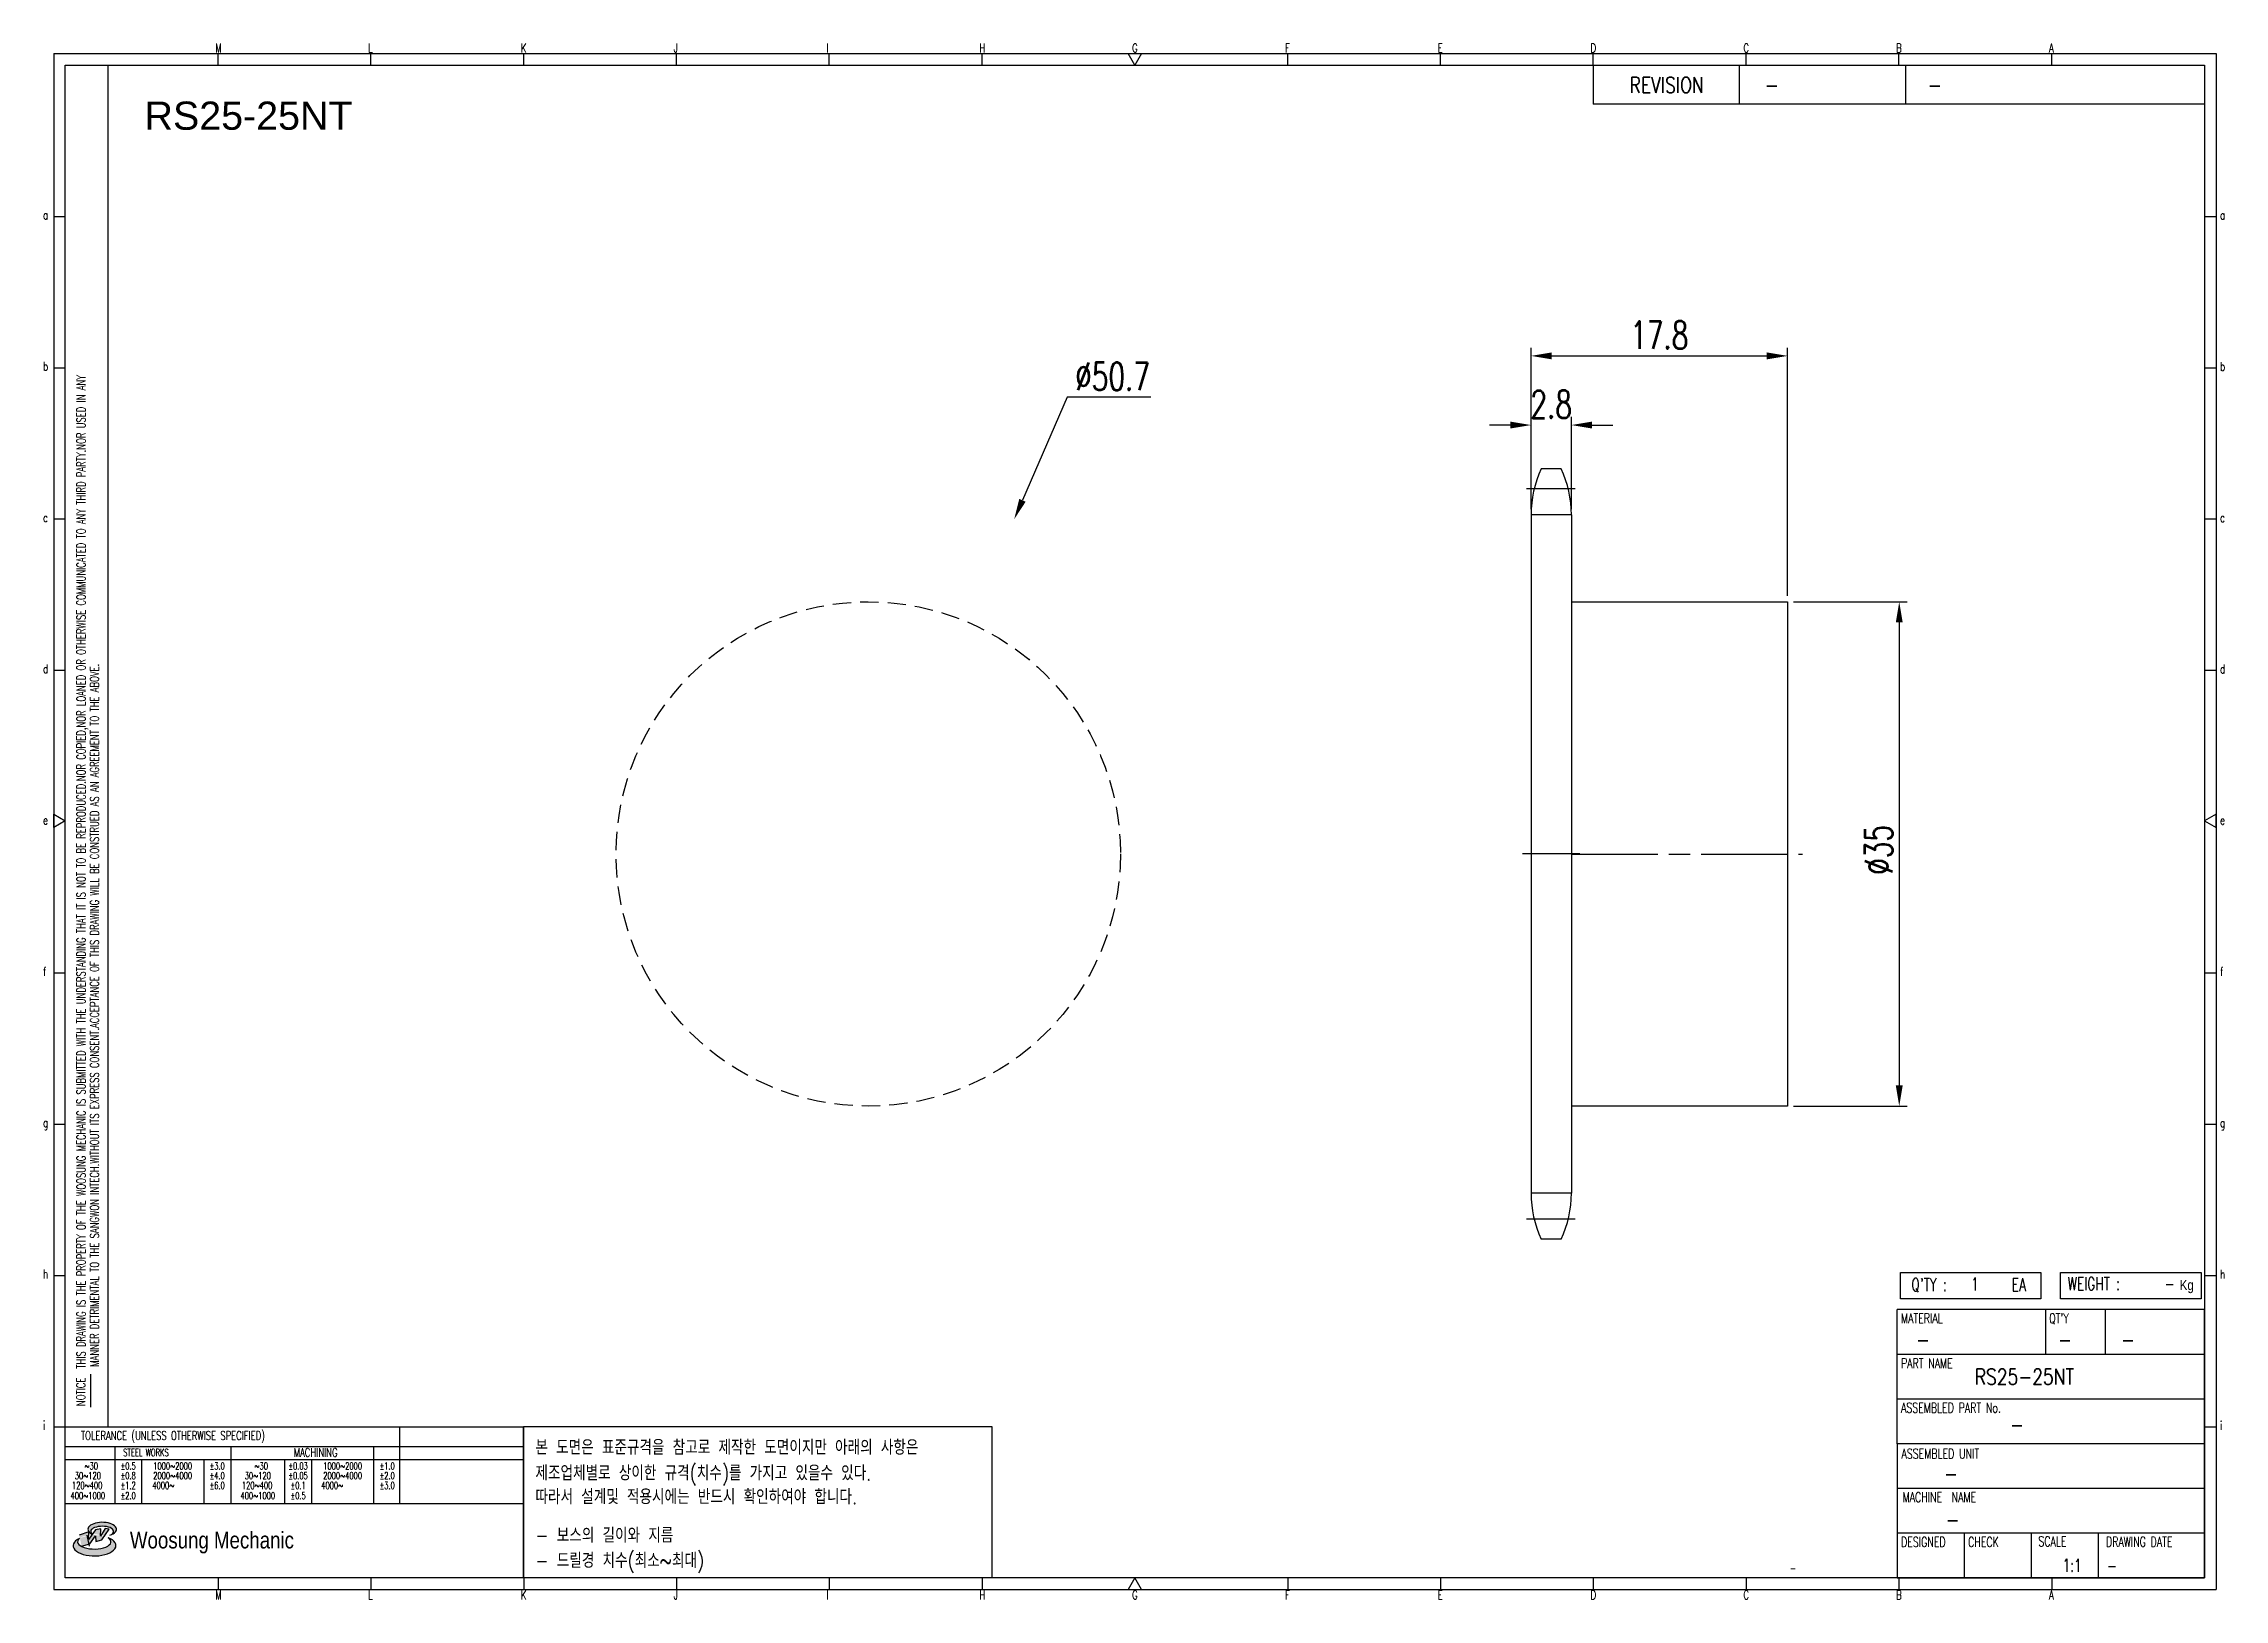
# Model space of a CAD drawing. Header units: millimetres. Extents: x -67092 to -66941, y 1192 to 1300.
import ezdxf
from ezdxf.enums import TextEntityAlignment as Align

# ---------------------------------------------------------------- set-up
doc = ezdxf.new("R2010")
doc.units = ezdxf.units.MM
for name, pattern in [('AM_ISO02W050', [7.5, 6, -1.5]), ('AM_ISO02W050x2', [3.75, 3, -0.75]), ('AM_ISO08W050', [18, 12, -1.5, 3, -1.5]), ('AM_ISO08W050x2', [9, 6, -0.75, 1.5, -0.75]), ('HIDDEN', [9.525, 6.35, -3.175])]:
    doc.linetypes.add(name, pattern=pattern)
for name, color, linetype, lineweight in [('AM_3N', 6, 'AM_ISO02W050', 25), ('AM_7', 4, 'AM_ISO08W050', 25), ('AM_7N', 4, 'AM_ISO08W050', 25)]:
    doc.layers.add(name, color=color, linetype=linetype, lineweight=lineweight)
for name, color, linetype in [('S-DIM', 7, 'Continuous'), ('TITLE', 7, 'Continuous'), ('도면레이아웃', 7, 'Continuous')]:
    doc.layers.add(name, color=color, linetype=linetype)
doc.styles.add('HAN', font='ROMANS.shx', dxfattribs={"width": 0.7, "bigfont": 'whgtxt.shx'})
doc.styles.add('HKD_ST2', font='romans.shx', dxfattribs={"width": 0.7, "height": 4, "bigfont": '@extfont2.shx'})
doc.styles.add('HSG', font='SIMPLEX.shx', dxfattribs={"width": 0.7, "bigfont": 'HSG.shx'})
doc.styles.add('ROMANS', font='romans.shx', dxfattribs={"width": 0.7, "bigfont": 'whgtxt.shx'})
doc.styles.add('SLDTEXTSTYLE4', font='arial.ttf', dxfattribs={"width": 0.8})
doc.styles.get("Standard").update_dxf_attribs({"font": 'arial.ttf'})
doc.dimstyles.new('APP3', dxfattribs={"dimscale": 0.8, "dimtxt": 2.4, "dimasz": 1.8, "dimexe": 0.7, "dimexo": 0.5, "dimgap": 0.6, "dimtad": 1, "dimtoh": 1, "dimdec": 1, "dimrnd": 0.01, "dimzin": 9, "dimdsep": 46, "dimtxsty": 'HSG', "dimcen": 0, "dimclrd": 1, "dimclre": 1, "dimclrt": 256, "dimazin": 2, "dimtp": 1, "dimtm": 1, "dimtfac": 0.5, "dimtdec": 1, "dimtofl": 0, "dimtmove": 0, "dimatfit": 3, "dimfxl": 0, "dimtvp": 1, "dimtolj": 2, "dimlwd": -1, "dimlwe": -1, "dimarcsym": 0})

# ---------------------------------------------------------------- blocks, each defined once
blk = doc.blocks.new('8srhdf')
for p, q in [((-67231.71, 492.71), (-67216.71, 492.71)), ((-67216.71, 492.71), (-67216.71, 457.71)), ((-67216.71, 457.71), (-67231.71, 457.71))]:
    blk.add_line(p, q)
at = {"layer": 'AM_7N', "linetype": 'AM_ISO08W050x2'}
blk.add_line((-67231.71, 475.21), (-67215.68, 475.21), dxfattribs=at)
blk = doc.blocks.new('SUYWSHJH')
at = {"layer": '도면레이아웃'}
h = blk.add_hatch(color=10, dxfattribs=at)
h.paths.add_polyline_path([(1.544, 35.177), (1.554, 34.966), (1.779, 35.034), (2.054, 35.422), (1.908, 35.446), (1.728, 35.167), (1.741, 35.439), (1.547, 35.405), (1.292, 35.041), (1.295, 35.33), (0.943, 35.208), (1.03, 34.8), (1.336, 34.885)])
edge = h.paths.add_edge_path()
edge.add_ellipse((1.795, 35.421), major_axis=(-0.53, 0), ratio=0.487785, start_angle=122.36065, end_angle=403.39574)
edge.add_line((1.411, 35.244), (1.419, 35.261))
edge.add_ellipse((1.798, 35.344), major_axis=(-0.423, 0), ratio=0.444396, start_angle=131.58977, end_angle=386.19408, ccw=False)
edge = h.paths.add_edge_path()
edge.add_ellipse((1.512, 34.815), major_axis=(-0.793, 0), ratio=0.480113, start_angle=314.67633, end_angle=590.85213)
edge.add_ellipse((1.501, 34.958), major_axis=(-0.62, 0), ratio=0.43311, start_angle=331.7024, end_angle=574.42495, ccw=False)
for p, q in [((0, 90.118), (80.15, 90.118)), ((0, 90.118), (0, 33.191)), ((6.089, 89.693), (6.089, 90.118)), ((11.753, 89.693), (11.753, 90.118)), ((17.418, 89.693), (17.418, 90.118)), ((23.082, 89.693), (23.082, 90.118)), ((28.746, 89.693), (28.746, 90.118)), ((34.411, 89.693), (34.411, 90.118)), ((45.739, 89.693), (45.739, 90.118)), ((51.404, 89.693), (51.404, 90.118)), ((57.068, 89.693), (57.068, 90.118)), ((62.732, 89.693), (62.732, 90.118)), ((68.397, 89.693), (68.397, 90.118)), ((74.061, 89.693), (74.061, 90.118)), ((80.15, 90.118), (80.15, 33.191)), ((0, 84.085), (0.425, 84.085)), ((79.725, 84.085), (80.15, 84.085)), ((0, 78.478), (0.425, 78.478)), ((79.725, 78.478), (80.15, 78.478)), ((0, 72.87), (0.425, 72.87)), ((79.725, 72.87), (80.15, 72.87)), ((0, 67.262), (0.425, 67.262)), ((79.725, 67.262), (80.15, 67.262)), ((0, 56.047), (0.425, 56.047)), ((79.725, 56.047), (80.15, 56.047)), ((0, 50.439), (0.425, 50.439)), ((79.725, 50.439), (80.15, 50.439)), ((0, 44.832), (0.425, 44.832)), ((79.725, 44.832), (80.15, 44.832)), ((1.377, 39.947), (1.377, 41.174)), ((0, 39.224), (0.425, 39.224)), ((79.725, 39.224), (80.15, 39.224)), ((0, 33.191), (80.15, 33.191)), ((6.089, 33.616), (6.089, 33.191)), ((11.753, 33.616), (11.753, 33.191)), ((17.418, 33.616), (17.418, 33.191)), ((23.082, 33.616), (23.082, 33.191)), ((28.746, 33.616), (28.746, 33.191)), ((34.411, 33.616), (34.411, 33.191)), ((45.739, 33.616), (45.739, 33.191)), ((51.404, 33.616), (51.404, 33.191)), ((57.068, 33.616), (57.068, 33.191)), ((62.732, 33.616), (62.732, 33.191)), ((68.397, 33.616), (68.397, 33.191)), ((74.061, 33.616), (74.061, 33.191))]:
    blk.add_line(p, q)
at = {"color": 2}
for p, q in [((2.017, 39.224), (2.017, 89.693)), ((0.425, 39.224), (17.418, 39.224)), ((12.816, 39.224), (12.816, 36.382)), ((17.418, 33.616), (17.418, 39.224)), ((0.425, 38.487), (17.418, 38.487)), ((0.425, 38.012), (17.418, 38.012)), ((2.257, 38.487), (2.257, 36.382)), ((3.257, 38.012), (3.257, 36.382)), ((5.557, 38.012), (5.557, 36.382)), ((6.557, 38.5), (6.557, 36.382)), ((8.557, 38.012), (8.557, 36.382)), ((9.557, 38.026), (9.557, 36.382)), ((11.857, 38.487), (11.857, 36.382)), ((0.425, 36.382), (17.418, 36.382))]:
    blk.add_line(p, q, dxfattribs=at)
at = {"color": 6, "ltscale": 0.5}
for p, q in [((57.068, 89.693), (57.068, 88.246)), ((62.47, 89.693), (62.47, 88.246)), ((68.635, 89.693), (68.635, 88.246)), ((79.725, 88.246), (57.068, 88.246)), ((68.336, 38.59), (68.336, 43.563)), ((79.725, 43.563), (68.336, 43.563)), ((73.827, 43.563), (73.827, 41.905)), ((76.037, 43.563), (76.037, 41.905)), ((79.725, 38.59), (79.725, 43.563)), ((79.725, 41.905), (68.336, 41.905)), ((79.725, 40.248), (68.336, 40.248)), ((68.336, 38.59), (68.336, 33.616)), ((79.725, 38.59), (68.336, 38.59)), ((79.725, 33.616), (79.725, 38.59)), ((79.725, 36.932), (68.336, 36.932)), ((79.725, 35.274), (68.336, 35.274)), ((70.822, 33.616), (70.822, 35.274)), ((73.309, 33.616), (73.309, 35.274)), ((75.796, 33.616), (75.796, 35.274)), ((68.336, 33.616), (79.725, 33.616))]:
    blk.add_line(p, q, dxfattribs=at)
for points in [[(40.075, 89.693), (39.83, 90.118), (40.32, 90.118)], [(0.425, 89.693), (79.725, 89.693), (79.725, 33.616), (0.425, 33.616)], [(0.425, 61.679), (0, 61.433), (0, 61.924)], [(79.725, 61.679), (80.15, 61.433), (80.15, 61.924)], [(40.075, 33.616), (39.83, 33.191), (40.32, 33.191)]]:
    blk.add_lwpolyline(points, close=True)
at = {"layer": 'TITLE', "color": 20}
for p, q in [((68.449, 43.961), (68.449, 44.936)), ((68.449, 44.936), (73.654, 44.936)), ((73.654, 44.936), (73.654, 43.961)), ((74.39, 43.961), (74.39, 44.936)), ((74.39, 44.936), (79.595, 44.936)), ((79.595, 44.936), (79.595, 43.961)), ((73.654, 43.961), (68.449, 43.961)), ((79.595, 43.961), (74.39, 43.961))]:
    blk.add_line(p, q, dxfattribs=at)
at = {"layer": '도면레이아웃'}
for p, q in [((1.295, 35.33), (0.943, 35.208)), ((1.03, 34.8), (1.336, 34.885)), ((1.224, 35.208), (1.311, 34.8)), ((1.224, 35.208), (1.224, 35.208)), ((1.547, 35.405), (1.292, 35.041)), ((1.292, 35.041), (1.295, 35.33)), ((1.336, 34.885), (1.544, 35.177)), ((1.419, 35.261), (1.411, 35.244)), ((1.544, 35.177), (1.554, 34.966)), ((1.741, 35.439), (1.547, 35.405)), ((1.554, 34.966), (1.779, 35.034)), ((1.908, 35.446), (1.728, 35.167)), ((1.728, 35.167), (1.741, 35.439)), ((1.779, 35.034), (2.054, 35.422)), ((2.054, 35.422), (1.908, 35.446))]:
    blk.add_line(p, q, dxfattribs=at)
for centre, major_axis, ratio, start_param, end_param in [((1.795, 35.421), (-0.53, 0), 0.487785, 2.135596, 7.040584), ((1.512, 34.815), (-0.793, 0), 0.480113, 5.492138, 10.312315), ((1.501, 34.958), (-0.62, 0), 0.43311, 5.789299, 10.025607), ((1.798, 35.344), (-0.423, 0), 0.444396, 2.296675, 6.740358)]:
    blk.add_ellipse(centre, major_axis=major_axis, ratio=ratio, start_param=start_param, end_param=end_param, dxfattribs=at)
at = {"color": 4, "style": 'HKD_ST2', "width": 0.7}
for s, p in [('M', (5.988, 90.164)), ('L', (11.652, 90.164)), ('K', (17.316, 90.164)), ('J', (22.981, 90.164)), ('I', (28.645, 90.164)), ('H', (34.309, 90.164)), ('G', (39.974, 90.164)), ('F', (45.638, 90.164)), ('E', (51.302, 90.164)), ('D', (56.967, 90.164)), ('C', (62.631, 90.164)), ('B', (68.295, 90.164)), ('A', (73.96, 90.164)), ('a', (-0.395, 83.976)), ('a', (80.305, 83.97)), ('b', (-0.395, 78.368)), ('b', (80.305, 78.362)), ('c', (-0.395, 72.76)), ('c', (80.305, 72.754)), ('d', (-0.395, 67.153)), ('d', (80.305, 67.147)), ('e', (-0.395, 61.545)), ('e', (80.305, 61.539)), ('f', (-0.395, 55.937)), ('f', (80.305, 55.931)), ('g', (-0.395, 50.33)), ('g', (80.305, 50.324)), ('h', (-0.395, 44.722)), ('h', (80.305, 44.716)), ('i', (-0.395, 39.114)), ('i', (80.305, 39.108)), ('M', (5.988, 32.824)), ('L', (11.652, 32.824)), ('K', (17.316, 32.824)), ('J', (22.981, 32.824)), ('I', (28.645, 32.824)), ('H', (34.309, 32.824)), ('G', (39.974, 32.824)), ('F', (45.638, 32.824)), ('E', (51.302, 32.824)), ('D', (56.967, 32.824)), ('C', (62.631, 32.824)), ('B', (68.295, 32.824)), ('A', (73.96, 32.824))]:
    blk.add_text(s, height=0.326, dxfattribs=at).set_placement(p)
for s, height, style, width, p in [('REVISION', 0.5806, 'HAN', 0.8, (58.415, 88.664)), ('-', 0.581, 'HAN', 0.8, (63.426, 88.664)), ('-', 0.581, 'HAN', 0.8, (69.468, 88.664)), ("Q'TY : ", 0.4746, 'HKD_ST2', 0.7, (68.857, 44.253)), ('1', 0.475, 'HKD_ST2', 0.7, (71.071, 44.275)), ('EA', 0.4746, 'HKD_ST2', 0.7, (72.578, 44.253)), ('WEIGHT : ', 0.4746, 'HKD_ST2', 0.7, (74.65, 44.286)), ('-', 0.581, 'HAN', 0.8, (69.029, 42.157)), ('-', 0.581, 'HAN', 0.8, (74.289, 42.157)), ('-', 0.581, 'HAN', 0.8, (76.623, 42.157)), ('-', 0.581, 'HAN', 0.8, (72.515, 39.013)), ('-', 0.581, 'HAN', 0.8, (70.067, 37.189)), ('-', 0.581, 'HAN', 0.8, (70.126, 35.48)), ('1:1', 0.4746, 'HKD_ST2', 0.7, (74.458, 33.848)), ('-', 0.475, 'HKD_ST2', 0.7, (76.112, 33.837))]:
    blk.add_text(s, height=height, dxfattribs=dict(style=style, width=width)).set_placement(p)
at = {"color": 2, "style": 'HKD_ST2', "width": 0.7}
for s, p in [(' THIS DRAWING IS THE PROPERTY OF THE WOOSUNG MECHANIC IS SUBMITTED WITH THE UNDERSTANDING THAT IT IS NOT TO BE REPRODUCED.NOR COPIED,NOR LOANED OR OTHERWISE COMMUNICATED TO ANY THIRD PARTY.NOR USED IN ANY', (1.173, 41.217)), ('MANNER DETRIMENTAL TO THE SANGWON INTECH.WITHOUT ITS EXPRESS CONSENT.ACCEPTANCE OF THIS DRAWING WILL BE CONSTRUED AS AN AGREEMENT TO THE ABOVE.', (1.672, 41.447))]:
    blk.add_text(s, height=0.326266, rotation=90, dxfattribs=at).set_placement(p)
at = {"style": 'HKD_ST2', "width": 0.7}
blk.add_text('-', height=0.475, dxfattribs=at).set_placement((78.613, 44.286), align=Align.RIGHT)
at = {"color": 4, "style": 'HKD_ST2', "width": 0.7}
for s, height, p in [('MATERIAL', 0.3651, (68.474, 43.425)), ("QT'Y", 0.3651, (73.965, 43.425)), ('PART NAME', 0.3651, (68.474, 41.756)), ('ASSEMBLED PART No.', 0.36511, (68.474, 40.109)), ('ASSEMBLED UNIT', 0.36511, (68.49, 38.408)), ('MACHINE  NAME', 0.36511, (68.532, 36.794)), ('DESIGNED', 0.3651, (68.474, 35.136)), ('CHECK', 0.3651, (70.961, 35.136)), ('SCALE', 0.3651, (73.566, 35.153)), ('DRAWING DATE', 0.36511, (76.071, 35.141))]:
    blk.add_text(s, height=height, dxfattribs=at).set_placement(p, align=Align.TOP_LEFT)
at = {"style": 'HKD_ST2', "width": 0.7}
blk.add_text('NOTICE', height=0.3263, rotation=90, dxfattribs=at).set_placement((1.163, 39.988))
for s, height, style, width, p in [('TOLERANCE (UNLESS OTHERWISE SPECIFIED)', 0.32627, 'HKD_ST2', 0.7, (4.417, 38.896)), ('-', 0.326, 'ROMANS', 0.65, (64.469, 33.975))]:
    blk.add_text(s, height=height, dxfattribs=dict(style=style, width=width)).set_placement(p, align=Align.MIDDLE_CENTER)
at = {"color": 4, "style": 'HKD_ST2', "width": 0.7}
for s, height, p in [('STEEL WORKS', 0.26101, (3.416, 38.268)), ('MACHINING', 0.3263, (9.707, 38.27)), ('%%P0.5', 0.261, (2.757, 37.762)), ('%%P0.8', 0.261, (2.757, 37.411)), ('%%P3.0', 0.261, (6.057, 37.762)), ('%%P4.0', 0.261, (6.057, 37.411)), ('%%P0.03', 0.261, (9.057, 37.762)), ('%%P0.05', 0.261, (9.057, 37.411)), ('%%P1.0', 0.261, (12.357, 37.762)), ('%%P2.0', 0.261, (12.357, 37.411)), ('%%P1.2', 0.261, (2.757, 37.045)), ('%%P2.0', 0.261, (2.757, 36.67)), ('%%P6.0', 0.261, (6.057, 37.045)), ('%%P0.1', 0.261, (9.057, 37.045)), ('%%P0.5', 0.261, (9.057, 36.67)), ('%%P3.0', 0.261, (12.357, 37.045))]:
    blk.add_text(s, height=height, dxfattribs=at).set_placement(p, align=Align.MIDDLE)
for s, height, p in [('30%%126120', 0.261, (1.263, 37.411)), ('%%12630', 0.261, (1.389, 37.762)), ('2000%%1264000', 0.26101, (4.407, 37.411)), ('1000%%1262000', 0.26101, (4.407, 37.762)), ('30%%126120', 0.261, (7.563, 37.411)), ('%%12630', 0.261, (7.689, 37.762)), ('2000%%1264000', 0.26101, (10.707, 37.411)), ('1000%%1262000', 0.26101, (10.707, 37.762)), ('400%%1261000', 0.26101, (1.263, 36.67)), ('120%%126400', 0.26101, (1.237, 37.045)), ('4000%%126', 0.261, (4.061, 37.045)), ('400%%1261000', 0.26101, (7.563, 36.67)), ('120%%126400', 0.26101, (7.537, 37.045)), ('4000%%126', 0.261, (10.321, 37.045))]:
    blk.add_text(s, height=height, dxfattribs=at).set_placement(p, align=Align.MIDDLE_CENTER)
at = {"color": 1, "style": 'SLDTEXTSTYLE4', "width": 0.8}
blk.add_text('Woosung Mechanic', height=0.61957, dxfattribs=at).set_placement((2.822, 34.711))
at = {"layer": 'TITLE', "width": 0.8}
blk.add_text('Kg', height=0.3789, dxfattribs=at).set_placement((78.807, 44.286))
blk = doc.blocks.new('*D24')
at = {"layer": 'Defpoints', "color": 0, "transparency": 16777216}
for p in [(-66986.07, 1273.69), (-66988.87, 1267.46), (-66986.07, 1267.46)]:
    blk.add_point(p, dxfattribs=at)
at = {"layer": 'S-DIM', "color": 1, "transparency": 16777216}
for p, q in [((-66988.87, 1267.86), (-66988.87, 1274.25)), ((-66986.07, 1267.86), (-66986.07, 1274.25)), ((-66990.31, 1273.69), (-66991.75, 1273.69)), ((-66984.63, 1273.69), (-66983.19, 1273.69))]:
    blk.add_line(p, q, dxfattribs=at)
for points in [[(-66990.31, 1273.93), (-66990.31, 1273.45), (-66988.87, 1273.69)], [(-66984.63, 1273.93), (-66984.63, 1273.45), (-66986.07, 1273.69)]]:
    blk.add_solid(points, dxfattribs=at)
at = {"layer": 'S-DIM', "transparency": 16777216, "insert": (-66987.47, 1275.13), "char_height": 1.92, "attachment_point": 5, "style": 'HSG'}
blk.add_mtext('\\A2;2.8', dxfattribs=at)
blk = doc.blocks.new('*D25')
at = {"layer": 'Defpoints', "color": 0, "transparency": 16777216}
for p in [(-66971.07, 1278.49), (-66988.87, 1267.46), (-66971.07, 1261.43)]:
    blk.add_point(p, dxfattribs=at)
at = {"layer": 'S-DIM', "color": 1, "transparency": 16777216}
for p, q in [((-66988.87, 1267.86), (-66988.87, 1279.05)), ((-66971.07, 1261.83), (-66971.07, 1279.05)), ((-66987.43, 1278.49), (-66972.51, 1278.49))]:
    blk.add_line(p, q, dxfattribs=at)
for points in [[(-66987.43, 1278.73), (-66987.43, 1278.25), (-66988.87, 1278.49)], [(-66972.51, 1278.73), (-66972.51, 1278.25), (-66971.07, 1278.49)]]:
    blk.add_solid(points, dxfattribs=at)
at = {"layer": 'S-DIM', "transparency": 16777216, "insert": (-66979.97, 1279.93), "char_height": 1.92, "attachment_point": 5, "style": 'HSG'}
blk.add_mtext('\\A2;17.8', dxfattribs=at)
blk = doc.blocks.new('*D26')
at = {"layer": 'Defpoints', "color": 0, "transparency": 16777216}
for p in [(-66971.07, 1261.43), (-66971.07, 1226.43), (-66963.32, 1226.43)]:
    blk.add_point(p, dxfattribs=at)
at = {"layer": 'S-DIM', "color": 1, "transparency": 16777216}
for p, q in [((-66970.67, 1261.43), (-66962.76, 1261.43)), ((-66963.32, 1259.99), (-66963.32, 1227.87)), ((-66970.67, 1226.43), (-66962.76, 1226.43))]:
    blk.add_line(p, q, dxfattribs=at)
for points in [[(-66963.56, 1259.99), (-66963.08, 1259.99), (-66963.32, 1261.43)], [(-66963.56, 1227.87), (-66963.08, 1227.87), (-66963.32, 1226.43)]]:
    blk.add_solid(points, dxfattribs=at)
at = {"layer": 'S-DIM', "transparency": 16777216, "insert": (-66964.76, 1244.21), "char_height": 1.92, "attachment_point": 5, "rotation": 90, "style": 'HSG'}
blk.add_mtext('\\A2;%%c35', dxfattribs=at)
blk = doc.blocks.new('*D27')
at = {"layer": 'Defpoints', "color": 0, "transparency": 16777216}
for p in [(-67024.74, 1267.15), (-67044.97, 1220.7)]:
    blk.add_point(p, dxfattribs=at)
at = {"layer": 'S-DIM', "color": 1, "transparency": 16777216}
for p, q in [((-67021.05, 1275.62), (-67024.16, 1268.47)), ((-67015.26, 1275.62), (-67021.05, 1275.62))]:
    blk.add_line(p, q, dxfattribs=at)
blk.add_solid([(-67024.38, 1268.57), (-67023.94, 1268.37), (-67024.74, 1267.15)], dxfattribs=at)
at = {"layer": 'S-DIM', "transparency": 16777216, "insert": (-67017.91, 1277.06), "char_height": 1.92, "attachment_point": 5, "style": 'HSG'}
blk.add_mtext('\\A2;∅50.7', dxfattribs=at)

msp = doc.modelspace()

# ---------------------------------------------------------------- linework, layer by layer
for p, q in [((-66986.78, 1270.66), (-66988.17, 1270.66)), ((-66988.87, 1267.46), (-66988.87, 1220.39)), ((-66986.07, 1267.46), (-66986.07, 1220.39)), ((-66986.78, 1217.19), (-66988.17, 1217.19))]:
    msp.add_line(p, q)
at = {"color": 4}
msp.add_lwpolyline([(-67058.78, 1204.19), (-67026.28, 1204.19), (-67026.28, 1193.69), (-67058.78, 1193.69)], close=True, dxfattribs=at)
at = {"color": 2, "linetype": 'HIDDEN', "ltscale": 0.2}
msp.add_circle((-67034.86, 1243.93), 17.5, dxfattribs=at)
for centre, start, end in [((-66981.27, 1267.46), 155.0989, 180), ((-66993.67, 1267.46), 0, 24.9011), ((-66981.27, 1220.39), 180, 204.9011), ((-66993.67, 1220.39), 335.0989, 0)]:
    msp.add_arc(centre, 7.6, start, end)
at = {"layer": 'AM_3N', "linetype": 'AM_ISO02W050x2'}
for p, q in [((-66986.07, 1267.46), (-66988.87, 1267.46)), ((-66986.07, 1220.39), (-66988.87, 1220.39))]:
    msp.add_line(p, q, dxfattribs=at)
at = {"layer": 'AM_7', "linetype": 'AM_ISO08W050x2'}
for p, q in [((-66985.8, 1269.26), (-66989.18, 1269.26)), ((-66985.49, 1243.93), (-66989.46, 1243.93)), ((-66985.8, 1218.59), (-66989.18, 1218.59))]:
    msp.add_line(p, q, dxfattribs=at)

# ---------------------------------------------------------------- block references
at = {"xscale": 1.872, "yscale": 1.872, "zscale": 1.872}
msp.add_blockref('SUYWSHJH', (-67091.38, 1130.76), dxfattribs=at)
msp.add_blockref('8srhdf', (245.64, 768.71))

# ---------------------------------------------------------------- texts
at = {"color": 2}
msp.add_text('RS25-25NT', height=1.956, dxfattribs=at).set_placement((-67085.08, 1294.18))
at = {"style": 'HAN', "width": 0.8}
msp.add_text('RS25-25NT', height=1.087, dxfattribs=at).set_placement((-66958.08, 1207.11))
at = {"color": 4, "style": 'HAN', "width": 0.8}
for s, p in [('본 도면은 표준규격을 참고로 제작한 도면이지만 아래의 사항은', (-67057.96, 1202.24)), ('제조업체별로 상이한 규격(치수)를 가지고 있을수 있다.', (-67057.96, 1200.46)), ('따라서 설계및 적용시에는 반드시 확인하여야 합니다.', (-67057.96, 1198.81)), ('- 보스의 길이와 지름', (-67057.96, 1196.14)), ('- 드릴경 치수(최소~최대)', (-67057.96, 1194.39))]:
    msp.add_text(s, height=1.0284, dxfattribs=at).set_placement(p)

# ---------------------------------------------------------------- dimensions: what is measured, and where the dimension line sits
at = {"layer": 'S-DIM'}
dim = msp.add_linear_dim(base=(-66971.07, 1278.49), p1=(-66988.87, 1267.46), p2=(-66971.07, 1261.43), dimstyle='APP3', dxfattribs=at)
dim.commit()
dim.dimension.update_dxf_attribs({"geometry": '*D25', "text_midpoint": (-66979.97, 1279.93)})
dim = msp.add_diameter_dim_2p(p1=(-67044.97, 1220.7), p2=(-67024.74, 1267.15), dimstyle='APP3', dxfattribs=at)
dim.commit()
dim.dimension.update_dxf_attribs({"geometry": '*D27', "text_midpoint": (-67017.91, 1275.62), "dimtype": 163})
dim = msp.add_linear_dim(base=(-66986.07, 1273.69), p1=(-66988.87, 1267.46), p2=(-66986.07, 1267.46), dimstyle='APP3', dxfattribs=at)
dim.commit()
dim.dimension.update_dxf_attribs({"geometry": '*D24', "text_midpoint": (-66987.47, 1273.69), "dimtype": 160})
dim = msp.add_linear_dim(base=(-66963.32, 1226.43), p1=(-66971.07, 1261.43), p2=(-66971.07, 1226.43), angle=90, text='%%c<>', dimstyle='APP3', dxfattribs=at)
dim.commit()
dim.dimension.update_dxf_attribs({"geometry": '*D26', "text_midpoint": (-66963.32, 1244.21), "dimtype": 160})

doc.saveas('drawing.dxf')
